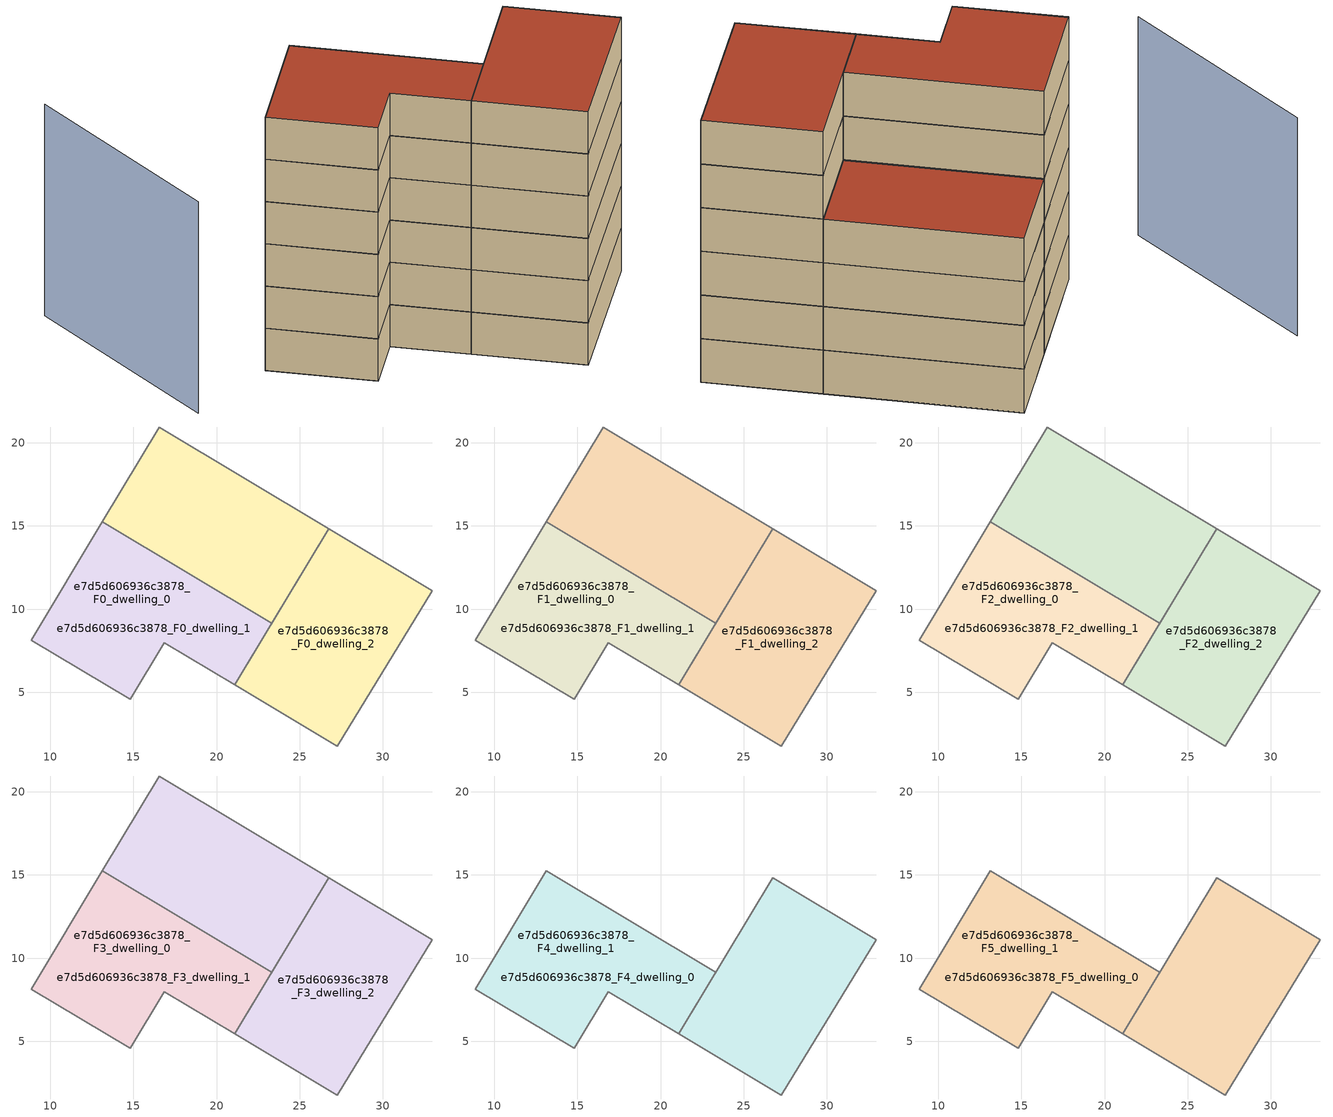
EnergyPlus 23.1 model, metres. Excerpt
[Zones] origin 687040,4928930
e7d5d606936c3878_F0_dwelling_0
 floor ground (EU_floor_Construction): 21.11,5.44 23.33,9.14 13.14,15.26 8.88,8.13 14.81,4.58 16.85,7.98 z0; 27.27,1.77 32.96,11.1 26.74,14.83 21.11,5.44 z0; 23.33,9.14 26.74,14.83 16.55,20.95 13.14,15.26 z0
 wall adiabatic (EU_wall_Construction): 32.96,11.1 27.27,1.77 21.11,5.44 26.74,14.83 32.96,11.1 z0:3
e7d5d606936c3878_F0_dwelling_1
 floor ground (EU_floor_Construction): 27.27,1.77 32.96,11.1 26.74,14.83 21.11,5.44 z0; 21.11,5.44 23.33,9.14 13.14,15.26 8.88,8.13 14.81,4.58 16.85,7.98 z0
 wall adiabatic (EU_wall_Construction): 23.33,9.14 21.11,5.44 16.85,7.98 14.81,4.58 8.88,8.13 13.14,15.26 z0:3
 wall to e7d5d606936c3878_F0_dwelling_2 (EU_wall_Construction): 13.14,15.26 23.33,9.14 z0:3
e7d5d606936c3878_F0_dwelling_2
 floor ground (EU_floor_Construction): 23.33,9.14 26.74,14.83 16.55,20.95 13.14,15.26 z0; 27.27,1.77 32.96,11.1 26.74,14.83 21.11,5.44 z0
 wall adiabatic (EU_wall_Construction): 13.14,15.26 16.55,20.95 26.74,14.83 23.33,9.14 z0:3
e7d5d606936c3878_F1_dwelling_0
 floor to e7d5d606936c3878_F0_dwelling_0 (EU_floor_Construction): 27.27,1.77 32.96,11.1 26.74,14.83 21.11,5.44 z3
 floor adiabatic (EU_floor_Construction): 23.33,9.14 26.74,14.83 16.55,20.95 13.14,15.26 z3; 21.11,5.44 23.33,9.14 13.14,15.26 8.88,8.13 14.81,4.58 16.85,7.98 z3
 wall adiabatic (EU_wall_Construction): 32.96,11.1 27.27,1.77 21.11,5.44 26.74,14.83 32.96,11.1 z3:6
e7d5d606936c3878_F1_dwelling_1
 floor to e7d5d606936c3878_F0_dwelling_1 (EU_floor_Construction): 21.11,5.44 23.33,9.14 13.14,15.26 8.88,8.13 14.81,4.58 16.85,7.98 z3
 floor adiabatic (EU_floor_Construction): 27.27,1.77 32.96,11.1 26.74,14.83 21.11,5.44 z3
 wall adiabatic (EU_wall_Construction): 23.33,9.14 21.11,5.44 16.85,7.98 14.81,4.58 8.88,8.13 13.14,15.26 z3:6
 wall to e7d5d606936c3878_F1_dwelling_2 (EU_wall_Construction): 13.14,15.26 23.33,9.14 z3:6
e7d5d606936c3878_F1_dwelling_2
 floor to e7d5d606936c3878_F0_dwelling_2 (EU_floor_Construction): 23.33,9.14 26.74,14.83 16.55,20.95 13.14,15.26 z3; 27.27,1.77 32.96,11.1 26.74,14.83 21.11,5.44 z3
 wall adiabatic (EU_wall_Construction): 13.14,15.26 16.55,20.95 26.74,14.83 23.33,9.14 z3:6
e7d5d606936c3878_F2_dwelling_0
 floor to e7d5d606936c3878_F1_dwelling_0 (EU_floor_Construction): 27.27,1.77 32.96,11.1 26.74,14.83 21.11,5.44 z6
 floor adiabatic (EU_floor_Construction): 23.33,9.14 26.74,14.83 16.55,20.95 13.14,15.26 z6; 21.11,5.44 23.33,9.14 13.14,15.26 8.88,8.13 14.81,4.58 16.85,7.98 z6
 wall adiabatic (EU_wall_Construction): 32.96,11.1 27.27,1.77 21.11,5.44 26.74,14.83 32.96,11.1 z6:9
e7d5d606936c3878_F2_dwelling_1
 floor to e7d5d606936c3878_F1_dwelling_1 (EU_floor_Construction): 21.11,5.44 23.33,9.14 13.14,15.26 8.88,8.13 14.81,4.58 16.85,7.98 z6
 floor adiabatic (EU_floor_Construction): 27.27,1.77 32.96,11.1 26.74,14.83 21.11,5.44 z6
 wall adiabatic (EU_wall_Construction): 23.33,9.14 21.11,5.44 16.85,7.98 14.81,4.58 8.88,8.13 13.14,15.26 z6:9
 wall to e7d5d606936c3878_F2_dwelling_2 (EU_wall_Construction): 13.14,15.26 23.33,9.14 z6:9
e7d5d606936c3878_F2_dwelling_2
 floor to e7d5d606936c3878_F1_dwelling_2 (EU_floor_Construction): 23.33,9.14 26.74,14.83 16.55,20.95 13.14,15.26 z6; 27.27,1.77 32.96,11.1 26.74,14.83 21.11,5.44 z6
 wall adiabatic (EU_wall_Construction): 13.14,15.26 16.55,20.95 26.74,14.83 23.33,9.14 z6:9
e7d5d606936c3878_F3_dwelling_0
 floor to e7d5d606936c3878_F2_dwelling_0 (EU_floor_Construction): 27.27,1.77 32.96,11.1 26.74,14.83 21.11,5.44 z9
 floor adiabatic (EU_floor_Construction): 23.33,9.14 26.74,14.83 16.55,20.95 13.14,15.26 z9; 21.11,5.44 23.33,9.14 13.14,15.26 8.88,8.13 14.81,4.58 16.85,7.98 z9
 wall adiabatic (EU_wall_Construction): 32.96,11.1 27.27,1.77 21.11,5.44 26.74,14.83 32.96,11.1 z9:12
 roof outside (EU_floor_Construction): 26.74,14.83 23.33,9.14 13.14,15.26 16.55,20.95 z12
e7d5d606936c3878_F3_dwelling_1
 floor to e7d5d606936c3878_F2_dwelling_1 (EU_floor_Construction): 21.11,5.44 23.33,9.14 13.14,15.26 8.88,8.13 14.81,4.58 16.85,7.98 z9
 floor adiabatic (EU_floor_Construction): 27.27,1.77 32.96,11.1 26.74,14.83 21.11,5.44 z9
 wall adiabatic (EU_wall_Construction): 23.33,9.14 21.11,5.44 16.85,7.98 14.81,4.58 8.88,8.13 13.14,15.26 z9:12
 wall to e7d5d606936c3878_F3_dwelling_2 (EU_wall_Construction): 13.14,15.26 23.33,9.14 z9:12
e7d5d606936c3878_F3_dwelling_2
 floor to e7d5d606936c3878_F2_dwelling_2 (EU_floor_Construction): 23.33,9.14 26.74,14.83 16.55,20.95 13.14,15.26 z9; 27.27,1.77 32.96,11.1 26.74,14.83 21.11,5.44 z9
 wall adiabatic (EU_wall_Construction): 13.14,15.26 16.55,20.95 26.74,14.83 23.33,9.14 z9:12
 ceiling adiabatic (EU_roof_Construction): 32.96,11.1 27.27,1.77 21.11,5.44 26.74,14.83 z12
 roof outside (EU_roof_Construction): 26.74,14.83 23.33,9.14 13.14,15.26 16.55,20.95 z12
e7d5d606936c3878_F4_dwelling_0
 floor to e7d5d606936c3878_F3_dwelling_0 (EU_floor_Construction): 27.27,1.77 32.96,11.1 26.74,14.83 21.11,5.44 z12
 floor adiabatic (EU_floor_Construction): 21.11,5.44 23.33,9.14 13.14,15.26 8.88,8.13 14.81,4.58 16.85,7.98 z12
 wall adiabatic (EU_wall_Construction): 32.96,11.1 27.27,1.77 21.11,5.44 26.74,14.83 32.96,11.1 z12:15
e7d5d606936c3878_F4_dwelling_1
 floor to e7d5d606936c3878_F3_dwelling_1 (EU_floor_Construction): 27.27,1.77 32.96,11.1 26.74,14.83 21.11,5.44 z12; 21.11,5.44 23.33,9.14 13.14,15.26 8.88,8.13 14.81,4.58 16.85,7.98 z12
 wall adiabatic (EU_wall_Construction): 8.88,8.13 13.14,15.26 23.33,9.14 21.11,5.44 16.85,7.98 14.81,4.58 8.88,8.13 z12:15
e7d5d606936c3878_F5_dwelling_0
 floor adiabatic (EU_floor_Construction): 27.27,1.77 32.96,11.1 26.74,14.83 21.11,5.44 z15; 21.11,5.44 23.33,9.14 13.14,15.26 8.88,8.13 14.81,4.58 16.85,7.98 z15
 wall adiabatic (EU_wall_Construction): 32.96,11.1 27.27,1.77 21.11,5.44 26.74,14.83 32.96,11.1 z15:18
 roof outside (EU_roof_Construction): 23.33,9.14 21.11,5.44 16.85,7.98 14.81,4.58 8.88,8.13 13.14,15.26 z18; 32.96,11.1 27.27,1.77 21.11,5.44 26.74,14.83 z18
e7d5d606936c3878_F5_dwelling_1
 floor to e7d5d606936c3878_F4_dwelling_1 (EU_floor_Construction): 27.27,1.77 32.96,11.1 26.74,14.83 21.11,5.44 z15; 21.11,5.44 23.33,9.14 13.14,15.26 8.88,8.13 14.81,4.58 16.85,7.98 z15
 wall adiabatic (EU_wall_Construction): 8.88,8.13 13.14,15.26 23.33,9.14 21.11,5.44 16.85,7.98 14.81,4.58 8.88,8.13 z15:18
 roof outside (EU_roof_Construction): 23.33,9.14 21.11,5.44 16.85,7.98 14.81,4.58 8.88,8.13 13.14,15.26 z18; 32.96,11.1 27.27,1.77 21.11,5.44 26.74,14.83 z18
shading: -1.31,18.71 3.4,5.08 z0:15
[Building]
EU S2 Campaign: North Axis=0; Terrain=City; Solar Distribution=FullExterior
[Site:Location]
Bologna: Latitude=44.5; Longitude=11.25; Time Zone=1; Elevation=37
[SizingPeriod:WeatherFileDays]
AnnualSizingPeriod: Begin Month=1; Begin Day of Month=1; End Month=12; End Day of Month=31; Day of Week for Start Day=Monday; Use Weather File Daylight Saving Period=No; Use Weather File Rain and Snow Indicators=No
[MATERIAL]
EU_InternalMass_Material: Roughness=MediumRough; Thickness=0.1; Conductivity=1; Density=1800; Specific Heat=900; Thermal Absorptance=0.9; Solar Absorptance=0.7; Visible Absorptance=0.7
[MATERIAL:NOMASS] Roughness=MediumRough; Thermal Absorptance=0.9; Solar Absorptance=0.7; Visible Absorptance=0.7
Name | Thermal Resistance
EU_wall_NoMass | 0.905828
EU_roof_NoMass | 0.37593
EU_floor_NoMass | 0.67114
[CONSTRUCTION]
EU_wall_Construction: EU_wall_NoMass
EU_roof_Construction: EU_roof_NoMass
EU_floor_Construction: EU_floor_NoMass
EU_InternalMass_Construction: EU_InternalMass_Material
[ZONE] Type=1; Multiplier=1; Ceiling Height=autocalculate; Floor Area=autocalculate; Part of Total Floor Area=Yes
Name | Volume
e7d5d606936c3878_F0_dwelling_0; e7d5d606936c3878_F1_dwelling_0; e7d5d606936c3878_F2_dwelling_0; e7d5d606936c3878_F3_dwelling_0 | 709.666
e7d5d606936c3878_F4_dwelling_0; e7d5d606936c3878_F5_dwelling_0; e7d5d606936c3878_F1_dwelling_1; e7d5d606936c3878_F2_dwelling_1; e7d5d606936c3878_F3_dwelling_1; e7d5d606936c3878_F4_dwelling_1; e7d5d606936c3878_F5_dwelling_1 | 473.119
e7d5d606936c3878_F0_dwelling_1 | 473.12
e7d5d606936c3878_F0_dwelling_2 | 473.099
e7d5d606936c3878_F1_dwelling_2; e7d5d606936c3878_F2_dwelling_2; e7d5d606936c3878_F3_dwelling_2 | 473.1
[INTERNALMASS] Construction=EU_InternalMass_Construction
Name | Zone or ZoneList | Surface Area
e7d5d606936c3878_F0_dwelling_0_EU_InternalMass | e7d5d606936c3878_F0_dwelling_0 | 78.8504
e7d5d606936c3878_F0_dwelling_1_EU_InternalMass | e7d5d606936c3878_F0_dwelling_1 | 78.8544
e7d5d606936c3878_F0_dwelling_2_EU_InternalMass | e7d5d606936c3878_F0_dwelling_2 | 78.8488
e7d5d606936c3878_F1_dwelling_0_EU_InternalMass | e7d5d606936c3878_F1_dwelling_0 | 78.8504
e7d5d606936c3878_F1_dwelling_1_EU_InternalMass | e7d5d606936c3878_F1_dwelling_1 | 78.8544
e7d5d606936c3878_F1_dwelling_2_EU_InternalMass | e7d5d606936c3878_F1_dwelling_2 | 78.8488
e7d5d606936c3878_F2_dwelling_0_EU_InternalMass | e7d5d606936c3878_F2_dwelling_0 | 78.8504
e7d5d606936c3878_F2_dwelling_1_EU_InternalMass | e7d5d606936c3878_F2_dwelling_1 | 78.8544
e7d5d606936c3878_F2_dwelling_2_EU_InternalMass | e7d5d606936c3878_F2_dwelling_2 | 78.8488
e7d5d606936c3878_F3_dwelling_0_EU_InternalMass | e7d5d606936c3878_F3_dwelling_0 | 78.8504
e7d5d606936c3878_F3_dwelling_1_EU_InternalMass | e7d5d606936c3878_F3_dwelling_1 | 78.8544
e7d5d606936c3878_F3_dwelling_2_EU_InternalMass | e7d5d606936c3878_F3_dwelling_2 | 78.8488
e7d5d606936c3878_F4_dwelling_0_EU_InternalMass | e7d5d606936c3878_F4_dwelling_0 | 118.277
e7d5d606936c3878_F4_dwelling_1_EU_InternalMass | e7d5d606936c3878_F4_dwelling_1 | 118.277
e7d5d606936c3878_F5_dwelling_0_EU_InternalMass | e7d5d606936c3878_F5_dwelling_0 | 118.277
e7d5d606936c3878_F5_dwelling_1_EU_InternalMass | e7d5d606936c3878_F5_dwelling_1 | 118.277
[OTHEREQUIPMENT] Fuel Type=Electricity; Design Level Calculation Method=Watts/Area; Power per Zone Floor Area=1; Fraction Latent=0; Fraction Radiant=0; Fraction Lost=0; Carbon Dioxide Generation Rate=0; EndUse Subcategory=EU_Step8_InternalGains
Name | Zone or ZoneList or Space or SpaceList | Schedule
EU_Step8_InternalGain_e7d5d606936c3878_F0_dwelling_0_f000 | e7d5d606936c3878_F0_dwelling_0 | EU_Step8_GainSchedule_e7d5d606936c3878_F0_dwelling_0_f000
EU_Step8_InternalGain_e7d5d606936c3878_F0_dwelling_1_f000 | e7d5d606936c3878_F0_dwelling_1 | EU_Step8_GainSchedule_e7d5d606936c3878_F0_dwelling_1_f000
EU_Step8_InternalGain_e7d5d606936c3878_F0_dwelling_2_f000 | e7d5d606936c3878_F0_dwelling_2 | EU_Step8_GainSchedule_e7d5d606936c3878_F0_dwelling_2_f000
EU_Step8_InternalGain_e7d5d606936c3878_F1_dwelling_0_f000 | e7d5d606936c3878_F1_dwelling_0 | EU_Step8_GainSchedule_e7d5d606936c3878_F1_dwelling_0_f000
EU_Step8_InternalGain_e7d5d606936c3878_F1_dwelling_1_f000 | e7d5d606936c3878_F1_dwelling_1 | EU_Step8_GainSchedule_e7d5d606936c3878_F1_dwelling_1_f000
EU_Step8_InternalGain_e7d5d606936c3878_F1_dwelling_2_f000 | e7d5d606936c3878_F1_dwelling_2 | EU_Step8_GainSchedule_e7d5d606936c3878_F1_dwelling_2_f000
EU_Step8_InternalGain_e7d5d606936c3878_F2_dwelling_0_f000 | e7d5d606936c3878_F2_dwelling_0 | EU_Step8_GainSchedule_e7d5d606936c3878_F2_dwelling_0_f000
EU_Step8_InternalGain_e7d5d606936c3878_F2_dwelling_1_f000 | e7d5d606936c3878_F2_dwelling_1 | EU_Step8_GainSchedule_e7d5d606936c3878_F2_dwelling_1_f000
EU_Step8_InternalGain_e7d5d606936c3878_F2_dwelling_2_f000 | e7d5d606936c3878_F2_dwelling_2 | EU_Step8_GainSchedule_e7d5d606936c3878_F2_dwelling_2_f000
EU_Step8_InternalGain_e7d5d606936c3878_F3_dwelling_0_f000 | e7d5d606936c3878_F3_dwelling_0 | EU_Step8_GainSchedule_e7d5d606936c3878_F3_dwelling_0_f000
EU_Step8_InternalGain_e7d5d606936c3878_F3_dwelling_1_f000 | e7d5d606936c3878_F3_dwelling_1 | EU_Step8_GainSchedule_e7d5d606936c3878_F3_dwelling_1_f000
EU_Step8_InternalGain_e7d5d606936c3878_F3_dwelling_2_f000 | e7d5d606936c3878_F3_dwelling_2 | EU_Step8_GainSchedule_e7d5d606936c3878_F3_dwelling_2_f000
EU_Step8_InternalGain_e7d5d606936c3878_F4_dwelling_0_f000 | e7d5d606936c3878_F4_dwelling_0 | EU_Step8_GainSchedule_e7d5d606936c3878_F4_dwelling_0_f000
EU_Step8_InternalGain_e7d5d606936c3878_F4_dwelling_1_f000 | e7d5d606936c3878_F4_dwelling_1 | EU_Step8_GainSchedule_e7d5d606936c3878_F4_dwelling_1_f000
EU_Step8_InternalGain_e7d5d606936c3878_F5_dwelling_0_f000 | e7d5d606936c3878_F5_dwelling_0 | EU_Step8_GainSchedule_e7d5d606936c3878_F5_dwelling_0_f000
EU_Step8_InternalGain_e7d5d606936c3878_F5_dwelling_1_f000 | e7d5d606936c3878_F5_dwelling_1 | EU_Step8_GainSchedule_e7d5d606936c3878_F5_dwelling_1_f000
[ZONEVENTILATION:DESIGNFLOWRATE] Schedule=EU_AlwaysOn; Design Flow Rate Calculation Method=AirChanges/Hour; Air Changes per Hour=0.73129; Ventilation Type=Natural; Fan Pressure Rise=0; Fan Total Efficiency=1; Constant Term Coefficient=1; Temperature Term Coefficient=0; Velocity Term Coefficient=0; Velocity Squared Term Coefficient=0; Minimum Indoor Temperature=-100; Maximum Indoor Temperature=100; Delta Temperature=-100; Minimum Outdoor Temperature=-100; Maximum Outdoor Temperature=100; Maximum Wind Speed=40
Name | Zone or ZoneList or Space or SpaceList
EU_ConstantAir_e7d5d606936c3878_F0_dwelling_0 | e7d5d606936c3878_F0_dwelling_0
EU_ConstantAir_e7d5d606936c3878_F0_dwelling_1 | e7d5d606936c3878_F0_dwelling_1
EU_ConstantAir_e7d5d606936c3878_F0_dwelling_2 | e7d5d606936c3878_F0_dwelling_2
EU_ConstantAir_e7d5d606936c3878_F1_dwelling_0 | e7d5d606936c3878_F1_dwelling_0
EU_ConstantAir_e7d5d606936c3878_F1_dwelling_1 | e7d5d606936c3878_F1_dwelling_1
EU_ConstantAir_e7d5d606936c3878_F1_dwelling_2 | e7d5d606936c3878_F1_dwelling_2
EU_ConstantAir_e7d5d606936c3878_F2_dwelling_0 | e7d5d606936c3878_F2_dwelling_0
EU_ConstantAir_e7d5d606936c3878_F2_dwelling_1 | e7d5d606936c3878_F2_dwelling_1
EU_ConstantAir_e7d5d606936c3878_F2_dwelling_2 | e7d5d606936c3878_F2_dwelling_2
EU_ConstantAir_e7d5d606936c3878_F3_dwelling_0 | e7d5d606936c3878_F3_dwelling_0
EU_ConstantAir_e7d5d606936c3878_F3_dwelling_1 | e7d5d606936c3878_F3_dwelling_1
EU_ConstantAir_e7d5d606936c3878_F3_dwelling_2 | e7d5d606936c3878_F3_dwelling_2
EU_ConstantAir_e7d5d606936c3878_F4_dwelling_0 | e7d5d606936c3878_F4_dwelling_0
EU_ConstantAir_e7d5d606936c3878_F4_dwelling_1 | e7d5d606936c3878_F4_dwelling_1
EU_ConstantAir_e7d5d606936c3878_F5_dwelling_0 | e7d5d606936c3878_F5_dwelling_0
EU_ConstantAir_e7d5d606936c3878_F5_dwelling_1 | e7d5d606936c3878_F5_dwelling_1
[HVACTEMPLATE:THERMOSTAT] Constant Heating Setpoint=20; Constant Cooling Setpoint=50
EU_HeatOnly_e7d5d606936c3878_F0_dwelling_0; EU_HeatOnly_e7d5d606936c3878_F0_dwelling_1; EU_HeatOnly_e7d5d606936c3878_F0_dwelling_2; EU_HeatOnly_e7d5d606936c3878_F1_dwelling_0; EU_HeatOnly_e7d5d606936c3878_F1_dwelling_1; EU_HeatOnly_e7d5d606936c3878_F1_dwelling_2; EU_HeatOnly_e7d5d606936c3878_F2_dwelling_0; EU_HeatOnly_e7d5d606936c3878_F2_dwelling_1; EU_HeatOnly_e7d5d606936c3878_F2_dwelling_2; EU_HeatOnly_e7d5d606936c3878_F3_dwelling_0; EU_HeatOnly_e7d5d606936c3878_F3_dwelling_1; EU_HeatOnly_e7d5d606936c3878_F3_dwelling_2; EU_HeatOnly_e7d5d606936c3878_F4_dwelling_0; EU_HeatOnly_e7d5d606936c3878_F4_dwelling_1; EU_HeatOnly_e7d5d606936c3878_F5_dwelling_0; EU_HeatOnly_e7d5d606936c3878_F5_dwelling_1
[HVACTEMPLATE:ZONE:IDEALLOADSAIRSYSTEM] System Availability Schedule=EU_AlwaysOn; Maximum Heating Supply Air Temperature=50; Minimum Cooling Supply Air Temperature=13; Maximum Heating Supply Air Humidity Ratio=0.0156; Minimum Cooling Supply Air Humidity Ratio=0.0077; Heating Limit=NoLimit; Cooling Limit=NoLimit; Heating Availability Schedule=EU_AlwaysOn; Cooling Availability Schedule=EU_CoolingOff; Dehumidification Control Type=ConstantSensibleHeatRatio; Cooling Sensible Heat Ratio=0.7; Dehumidification Setpoint=60; Humidification Control Type=None; Humidification Setpoint=30; Outdoor Air Method=None; Outdoor Air Flow Rate per Person=0.00944; Outdoor Air Flow Rate per Zone Floor Area=0; Outdoor Air Flow Rate per Zone=0; Demand Controlled Ventilation Type=None; Outdoor Air Economizer Type=NoEconomizer; Heat Recovery Type=None; Sensible Heat Recovery Effectiveness=0.7; Latent Heat Recovery Effectiveness=0.65
Name | Template Thermostat
e7d5d606936c3878_F0_dwelling_0 | EU_HeatOnly_e7d5d606936c3878_F0_dwelling_0
e7d5d606936c3878_F0_dwelling_1 | EU_HeatOnly_e7d5d606936c3878_F0_dwelling_1
e7d5d606936c3878_F0_dwelling_2 | EU_HeatOnly_e7d5d606936c3878_F0_dwelling_2
e7d5d606936c3878_F1_dwelling_0 | EU_HeatOnly_e7d5d606936c3878_F1_dwelling_0
e7d5d606936c3878_F1_dwelling_1 | EU_HeatOnly_e7d5d606936c3878_F1_dwelling_1
e7d5d606936c3878_F1_dwelling_2 | EU_HeatOnly_e7d5d606936c3878_F1_dwelling_2
e7d5d606936c3878_F2_dwelling_0 | EU_HeatOnly_e7d5d606936c3878_F2_dwelling_0
e7d5d606936c3878_F2_dwelling_1 | EU_HeatOnly_e7d5d606936c3878_F2_dwelling_1
e7d5d606936c3878_F2_dwelling_2 | EU_HeatOnly_e7d5d606936c3878_F2_dwelling_2
e7d5d606936c3878_F3_dwelling_0 | EU_HeatOnly_e7d5d606936c3878_F3_dwelling_0
e7d5d606936c3878_F3_dwelling_1 | EU_HeatOnly_e7d5d606936c3878_F3_dwelling_1
e7d5d606936c3878_F3_dwelling_2 | EU_HeatOnly_e7d5d606936c3878_F3_dwelling_2
e7d5d606936c3878_F4_dwelling_0 | EU_HeatOnly_e7d5d606936c3878_F4_dwelling_0
e7d5d606936c3878_F4_dwelling_1 | EU_HeatOnly_e7d5d606936c3878_F4_dwelling_1
e7d5d606936c3878_F5_dwelling_0 | EU_HeatOnly_e7d5d606936c3878_F5_dwelling_0
e7d5d606936c3878_F5_dwelling_1 | EU_HeatOnly_e7d5d606936c3878_F5_dwelling_1
[SIZING:ZONE] Zone Cooling Design Supply Air Temperature Input Method=SupplyAirTemperature; Zone Cooling Design Supply Air Temperature=13; Zone Heating Design Supply Air Temperature Input Method=SupplyAirTemperature; Zone Heating Design Supply Air Temperature=50; Zone Cooling Design Supply Air Humidity Ratio=0.008; Zone Heating Design Supply Air Humidity Ratio=0.008; Cooling Design Air Flow Method=DesignDay; Cooling Design Air Flow Rate=0; Cooling Minimum Air Flow per Zone Floor Area=0.000762; Cooling Minimum Air Flow=0; Cooling Minimum Air Flow Fraction=0.2; Heating Design Air Flow Method=DesignDay; Heating Design Air Flow Rate=0; Heating Maximum Air Flow per Zone Floor Area=0.002032; Heating Maximum Air Flow=0.141576; Heating Maximum Air Flow Fraction=0.3; Account for Dedicated Outdoor Air System=No; Dedicated Outdoor Air System Control Strategy=NeutralSupplyAir; Dedicated Outdoor Air Low Setpoint Temperature for Design=autosize; Dedicated Outdoor Air High Setpoint Temperature for Design=autosize; Zone Load Sizing Method=Sensible Load Only No Latent Load; Zone Latent Cooling Design Supply Air Humidity Ratio Input Method=HumidityRatioDifference; Zone Cooling Design Supply Air Humidity Ratio Difference=0.005; Zone Latent Heating Design Supply Air Humidity Ratio Input Method=HumidityRatioDifference; Zone Humidification Design Supply Air Humidity Ratio Difference=0.005
e7d5d606936c3878_F0_dwelling_0; e7d5d606936c3878_F0_dwelling_1; e7d5d606936c3878_F0_dwelling_2; e7d5d606936c3878_F1_dwelling_0; e7d5d606936c3878_F1_dwelling_1; e7d5d606936c3878_F1_dwelling_2; e7d5d606936c3878_F2_dwelling_0; e7d5d606936c3878_F2_dwelling_1; e7d5d606936c3878_F2_dwelling_2; e7d5d606936c3878_F3_dwelling_0; e7d5d606936c3878_F3_dwelling_1; e7d5d606936c3878_F3_dwelling_2; e7d5d606936c3878_F4_dwelling_0; e7d5d606936c3878_F4_dwelling_1; e7d5d606936c3878_F5_dwelling_0; e7d5d606936c3878_F5_dwelling_1
[SCHEDULE:CONSTANT]
Name | Hourly Value
EU_AlwaysOn | 1
EU_CoolingOff | 0
[SCHEDULE:FILE] Column Number=1; Rows to Skip at Top=0; Number of Hours of Data=8760; Column Separator=Comma; Interpolate to Timestep=No; Minutes per Item=60; Adjust Schedule for Daylight Savings=Yes
Name | File
EU_Step8_GainSchedule_e7d5d606936c3878_F0_dwelling_0_f000 | ../../schedules/e7d5d606936c3878/e7d5d606936c3878_F0_dwelling_0_f000_gain.csv
EU_Step8_GainSchedule_e7d5d606936c3878_F0_dwelling_1_f000 | ../../schedules/e7d5d606936c3878/e7d5d606936c3878_F0_dwelling_1_f000_gain.csv
EU_Step8_GainSchedule_e7d5d606936c3878_F0_dwelling_2_f000 | ../../schedules/e7d5d606936c3878/e7d5d606936c3878_F0_dwelling_2_f000_gain.csv
EU_Step8_GainSchedule_e7d5d606936c3878_F1_dwelling_0_f000 | ../../schedules/e7d5d606936c3878/e7d5d606936c3878_F1_dwelling_0_f000_gain.csv
EU_Step8_GainSchedule_e7d5d606936c3878_F1_dwelling_1_f000 | ../../schedules/e7d5d606936c3878/e7d5d606936c3878_F1_dwelling_1_f000_gain.csv
EU_Step8_GainSchedule_e7d5d606936c3878_F1_dwelling_2_f000 | ../../schedules/e7d5d606936c3878/e7d5d606936c3878_F1_dwelling_2_f000_gain.csv
EU_Step8_GainSchedule_e7d5d606936c3878_F2_dwelling_0_f000 | ../../schedules/e7d5d606936c3878/e7d5d606936c3878_F2_dwelling_0_f000_gain.csv
EU_Step8_GainSchedule_e7d5d606936c3878_F2_dwelling_1_f000 | ../../schedules/e7d5d606936c3878/e7d5d606936c3878_F2_dwelling_1_f000_gain.csv
EU_Step8_GainSchedule_e7d5d606936c3878_F2_dwelling_2_f000 | ../../schedules/e7d5d606936c3878/e7d5d606936c3878_F2_dwelling_2_f000_gain.csv
EU_Step8_GainSchedule_e7d5d606936c3878_F3_dwelling_0_f000 | ../../schedules/e7d5d606936c3878/e7d5d606936c3878_F3_dwelling_0_f000_gain.csv
EU_Step8_GainSchedule_e7d5d606936c3878_F3_dwelling_1_f000 | ../../schedules/e7d5d606936c3878/e7d5d606936c3878_F3_dwelling_1_f000_gain.csv
EU_Step8_GainSchedule_e7d5d606936c3878_F3_dwelling_2_f000 | ../../schedules/e7d5d606936c3878/e7d5d606936c3878_F3_dwelling_2_f000_gain.csv
EU_Step8_GainSchedule_e7d5d606936c3878_F4_dwelling_0_f000 | ../../schedules/e7d5d606936c3878/e7d5d606936c3878_F4_dwelling_0_f000_gain.csv
EU_Step8_GainSchedule_e7d5d606936c3878_F4_dwelling_1_f000 | ../../schedules/e7d5d606936c3878/e7d5d606936c3878_F4_dwelling_1_f000_gain.csv
EU_Step8_GainSchedule_e7d5d606936c3878_F5_dwelling_0_f000 | ../../schedules/e7d5d606936c3878/e7d5d606936c3878_F5_dwelling_0_f000_gain.csv
EU_Step8_GainSchedule_e7d5d606936c3878_F5_dwelling_1_f000 | ../../schedules/e7d5d606936c3878/e7d5d606936c3878_F5_dwelling_1_f000_gain.csv
